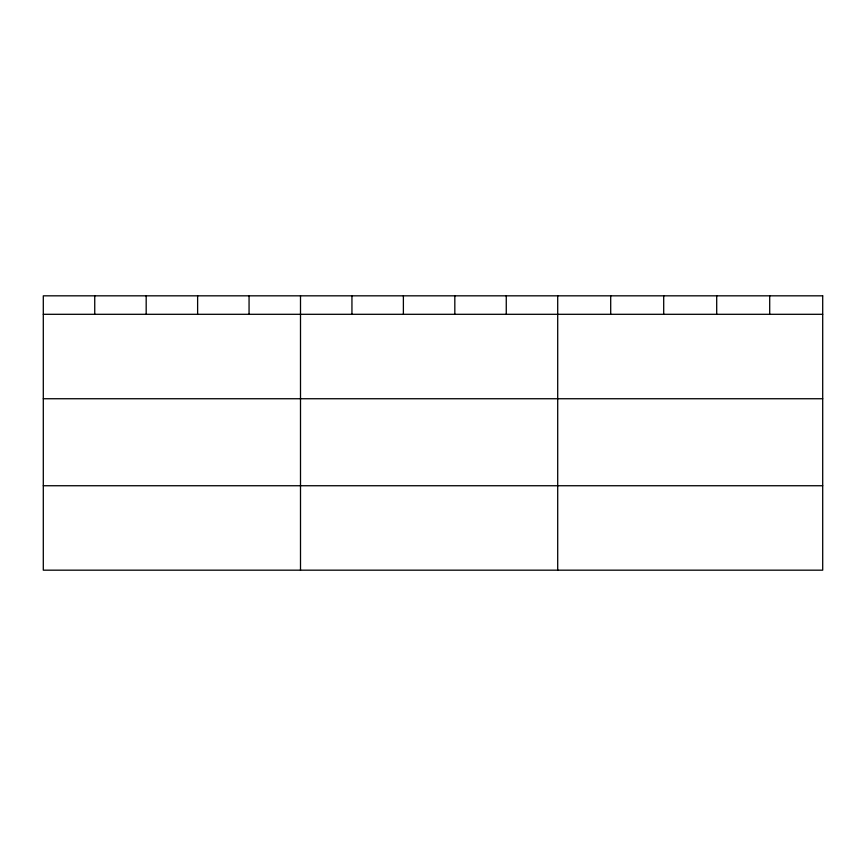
<?xml version="1.0" encoding="UTF-8"?>
<svg xmlns="http://www.w3.org/2000/svg" width="866" height="866" viewBox="0 0 866 866"><rect width="100%" height="100%" fill="white"/><g stroke="black" fill="none" stroke-linecap="round" stroke-linejoin="round"><path stroke-width="1.3" d="M43.3 314.304L822.7 314.304M43.3 398.739L822.7 398.739M43.3 485.739L822.7 485.739M769.701 295.826L769.701 314.304M716.702 295.826L716.702 314.304M663.702 295.826L663.702 314.304M610.703 295.826L610.703 314.304M557.704 295.826L557.704 570.174M506.264 295.826L506.264 314.304M454.823 295.826L454.823 314.304M403.383 295.826L403.383 314.304M351.942 295.826L351.942 314.304M300.502 295.826L300.502 570.174M249.062 295.826L249.062 314.304M197.621 295.826L197.621 314.304M146.181 295.826L146.181 314.304M94.74 295.826L94.74 314.304M822.7 295.826L43.3 295.826L43.3 570.174L822.7 570.174L822.7 295.826"/></g></svg>
